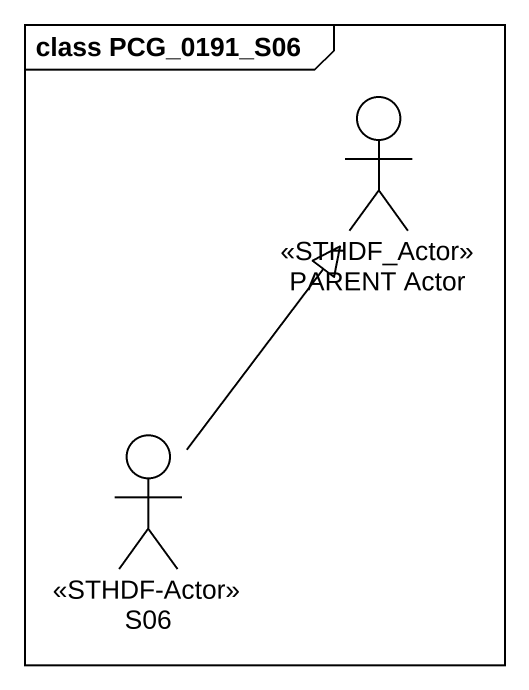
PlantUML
@startuml
mainframe class PCG_0191_S06
actor "PARENT Actor" as PARENT_Actor <<STHDF_Actor>>
actor S06 <<STHDF-Actor>>
S06 -up-|> PARENT_Actor
@enduml
